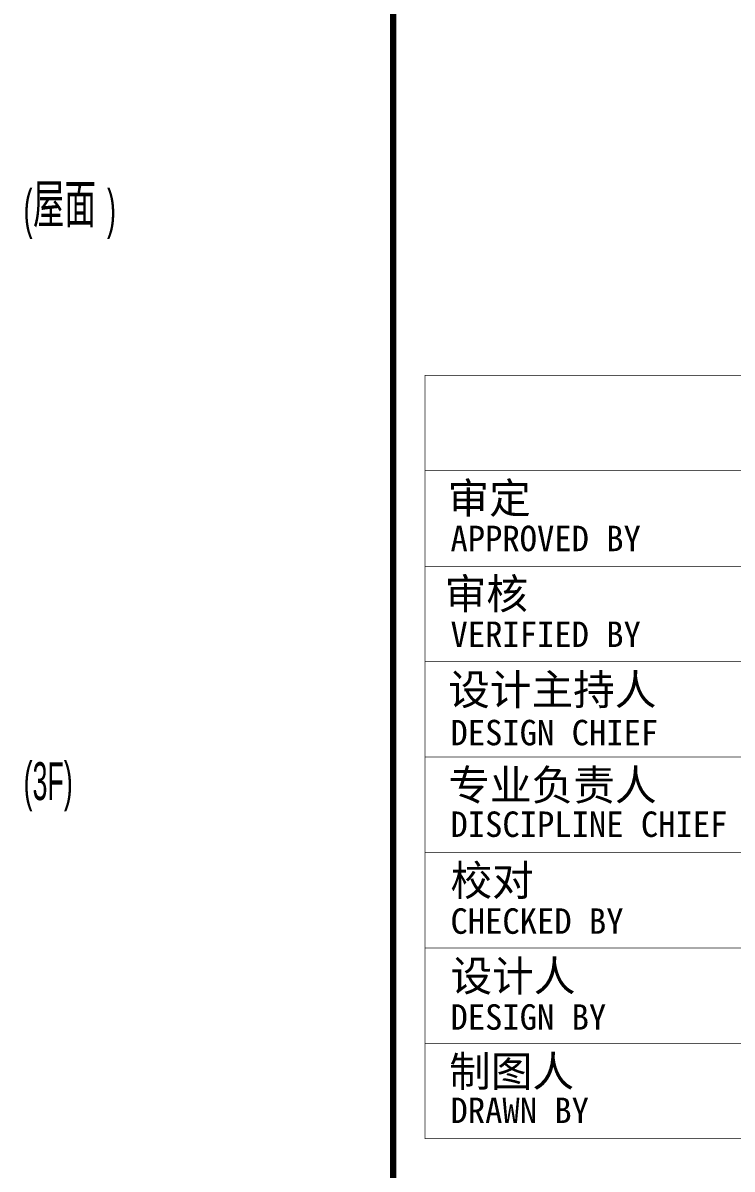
# Model space of a CAD drawing. Extents: x -483182 to 812890, y -390528 to -214858.
# Drawn here: x -409491 to -403916, y -342704 to -333696 of the extents above; entities that cross this region are included whole.
import ezdxf
from ezdxf.enums import TextEntityAlignment as Align

# ---------------------------------------------------------------- set-up
doc = ezdxf.new("R2010")
doc.units = 0
doc.header["$LTSCALE"] = 1000
doc.header["$MEASUREMENT"] = 0
doc.layers.add('02-TEXT_标注', color=130, linetype='Continuous')
doc.styles.add('_TCH_DIM', font='ros.shx', dxfattribs={"width": 0.75, "bigfont": 'jd.shx'})
doc.styles.add('图签信息$0$华文细黑', font='STXIHEI_0.TTF', dxfattribs={"height": 10})

# ---------------------------------------------------------------- blocks, each defined once
blk = doc.blocks.new('图框-A1')
at = {"const_width": 0.5}
blk.add_lwpolyline([(766, 584), (25, 584), (25, 10), (766, 10)], close=True, dxfattribs=at)
blk = doc.blocks.new('图签信息')
at = {"const_width": 0.5}
blk.add_lwpolyline([(-65, 0), (0, 0), (0, 500.5), (-65, 500.5)], close=True, dxfattribs=at)
at = {"const_width": 0.05}
for points in [[(-62.5, 103.262), (-2.5, 103.262), (-2.5, 163.262), (-62.5, 163.262), (-62.5, 103.262)], [(-62.5, 155.762), (-2.5, 155.762)], [(-62.5, 148.262), (-2.5, 148.262)], [(-62.5, 140.762), (-2.5, 140.762)], [(-62.5, 133.262), (-2.5, 133.262)], [(-62.5, 125.762), (-2.5, 125.762)], [(-62.5, 118.262), (-2.5, 118.262)], [(-62.5, 110.762), (-2.5, 110.762)]]:
    blk.add_lwpolyline(points, dxfattribs=at)
at = {"style": '图签信息$0$华文细黑'}
for s, height, p in [('审定', 2.4, (-60.729, 154.808)), ('APPROVED BY', 2, (-60.5, 151.442)), ('审核', 2.4, (-60.955, 147.294)), ('VERIFIED BY', 2, (-60.5, 143.915)), ('设计主持人', 2.4, (-60.678, 139.762)), ('DESIGN CHIEF', 2, (-60.5, 136.185)), ('专业负责人', 2.4, (-60.667, 132.262)), ('DISCIPLINE CHIEF', 2, (-60.5, 128.984)), ('校对', 2.4, (-60.5, 124.762)), ('CHECKED BY', 2, (-60.5, 121.371)), ('设计人', 2.4, (-60.5, 117.262)), ('DESIGN BY', 2, (-60.5, 113.832)), ('制图人', 2.4, (-60.606, 109.762)), ('DRAWN BY', 2, (-60.5, 106.498))]:
    blk.add_text(s, height=height, dxfattribs=at).set_placement(p, align=Align.TOP_LEFT)

msp = doc.modelspace()

# ---------------------------------------------------------------- block references
for name, p, xscale, yscale, zscale in [('图框-A1', (-483180, -353791.9), 100, 100, 100), ('图签信息', (-400080, -352791.9), 100.0000000000001, 100.0000000000001, 100.0000000000001)]:
    msp.add_blockref(name, p, dxfattribs=dict(xscale=xscale, yscale=yscale, zscale=zscale))

# ---------------------------------------------------------------- texts
at = {"layer": '02-TEXT_标注', "style": '_TCH_DIM'}
for s, height, width, p in [('(', 297.5, 0.529412, (-409485.5, -335303.5)), ('屋面', 347.29, 0.75, (-409412, -335303.5)), (')', 297.5, 0.529412, (-408830, -335303.5)), ('(3F)', 297.5, 0.529412, (-409485.5, -339803.5))]:
    msp.add_text(s, height=height, dxfattribs=dict(at, width=width)).set_placement(p)

doc.saveas('drawing.dxf')
